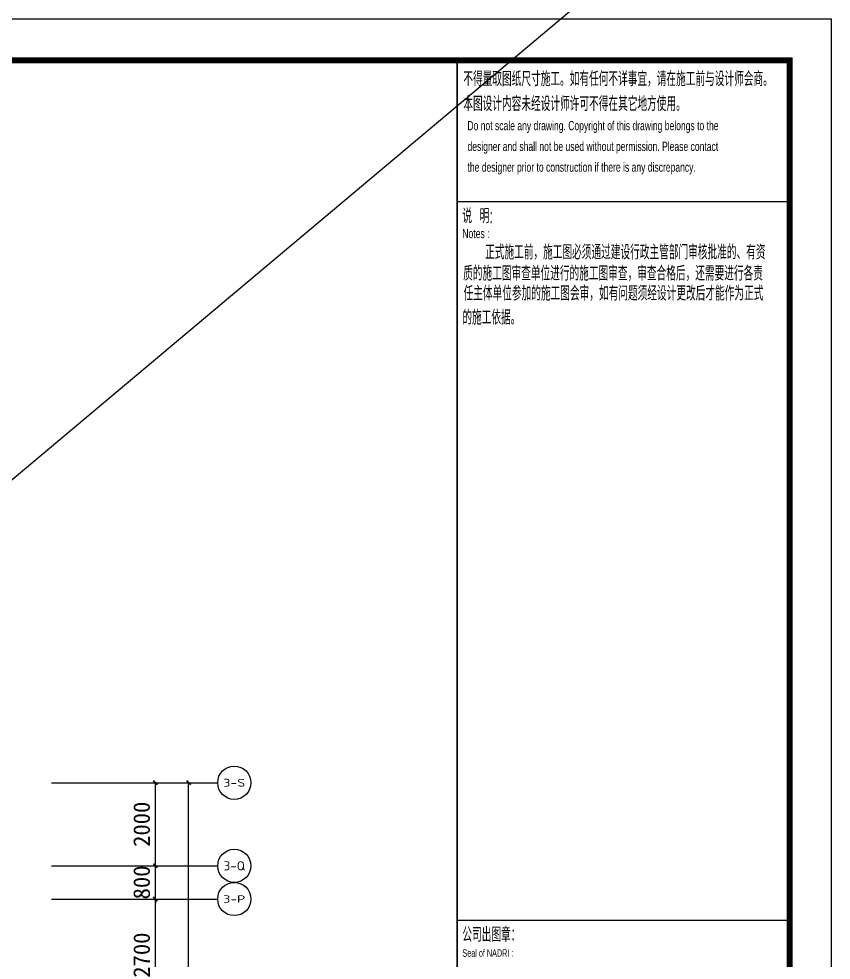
# Model space of a CAD drawing. Extents: x 2378699 to 2462834, y 1041771 to 1211756.
# Drawn here: x 2443265 to 2462816, y 1189078 to 1211738 of the extents above; entities that cross this region are included whole.
import ezdxf
from ezdxf.enums import TextEntityAlignment as Align

# ---------------------------------------------------------------- set-up
doc = ezdxf.new("R2010")
doc.units = 0
doc.header["$LTSCALE"] = 1000
doc.layers.get('0').update_dxf_attribs({"linetype": 'CONTINUOUS'})
doc.layers.get('Defpoints').update_dxf_attribs({"color": 6, "linetype": 'CONTINUOUS'})
for name, color, linetype in [('0p-洞填充', 1, 'CONTINUOUS'), ('AXIS', 3, 'CONTINUOUS'), ('AXIS_TEXT', 7, 'CONTINUOUS'), ('LABEL_FIXBOX_PM', 7, 'CONTINUOUS'), ('LABEL_FIXTXT_PM', 3, 'CONTINUOUS'), ('LABEL_TXT_PM', 1, 'CONTINUOUS')]:
    doc.layers.add(name, color=color, linetype=linetype)
doc.styles.add('_TCH_AXIS', font='tssdeng.shx', dxfattribs={"width": 0.7, "bigfont": 'tssdchn.shx'})
doc.styles.add('COMPLEX', font='COMPLEX')
doc.styles.add('LABEL_FIXTXT_PM', font='pm_njadri_r.shx', dxfattribs={"width": 0.7, "bigfont": 'pm_njadri_hztxt.shx'})
doc.styles.add('LABEL_TXT_PM', font='pm_njadri_romans1.shx', dxfattribs={"width": 0.7, "bigfont": 'pm_njadri_hztxt.shx'})
doc.styles.add('黑体', font='simhei.ttf')
doc.dimstyles.new('_TCH_ARCH&&100', dxfattribs={"dimtxt": 400, "dimasz": 100, "dimexe": 250, "dimexo": 300, "dimgap": 126.25, "dimtad": 1, "dimdec": 0, "dimdsep": 46, "dimtxsty": '黑体', "dimblk": 'ARCHTICK', "dimcen": 0.09, "dimclrt": 7, "dimazin": 2, "dimtfac": 1, "dimtdec": 0, "dimtix": 1, "dimtmove": 2, "dimatfit": 3, "dimldrblk": 'ARCHTICK', "dimfxl": 0, "dimtolj": 1, "dimtzin": 0, "dimarcsym": 0})

# ---------------------------------------------------------------- blocks, each defined once
blk = doc.blocks.new('PMSheet_A1_20150113_5-3892016032414355901')
at = {"layer": 'LABEL_FIXBOX_PM'}
blk.add_lwpolyline([(0, 594), (841, 594), (841, 0), (0, 0)], close=True, dxfattribs=at)
at = {"layer": 'LABEL_FIXBOX_PM', "const_width": 1.4}
blk.add_lwpolyline([(831, 584), (25, 584), (25, 10), (831, 10)], close=True, dxfattribs=at)
at = {"layer": 'LABEL_FIXBOX_PM', "const_width": 0.35}
for points in [[(751, 10), (751, 584)], [(751, 550), (831, 550)], [(751, 377), (831, 377)]]:
    blk.add_lwpolyline(points, dxfattribs=at)
at = {"layer": 'LABEL_FIXTXT_PM', "style": 'LABEL_FIXTXT_PM', "width": 0.7}
for s, height, p in [('不得量取图纸尺寸施工。如有任何不详事宜，请在施工前与设计师会商。', 3.5, (752.47, 577.79)), ('本图设计内容未经设计师许可不得在其它地方使用。', 3.5, (752.47, 571.79)), ('Do not scale any drawing. Copyright of this drawing belongs to the ', 2.2, (753.45, 567.19)), ('designer and shall not be used without permission. Please contact', 2.2, (753.48, 562.19)), ('the designer prior to construction if there is any discrepancy.', 2.2, (753.48, 557.19)), ('说  明:', 3.5, (752.24, 544.8)), ('Notes :', 2.2, (752.24, 541.21)), ('正式施工前，施工图必须通过建设行政主管部门审核批准的、有资', 3.5, (757.7, 536.07)), ('质的施工图审查单位进行的施工图审查，审查合格后，还需要进行各责', 3.5, (752.43, 530.97)), ('任主体单位参加的施工图会审，如有问题须经设计更改后才能作为正式', 3.5, (752.53, 526.17)), ('的施工依据。', 3.5, (752.23, 520.37)), ('公司出图章：', 3.5, (752.24, 371.8)), ('Seal of NADRI :', 1.8, (752.24, 368.21))]:
    blk.add_text(s, height=height, dxfattribs=at).set_placement(p)
at = {"layer": 'LABEL_TXT_PM', "style": 'LABEL_TXT_PM'}
for tag, height, width, p in [('修改图应说明理由', 4.5, 0.7, (788.35, 468.8)), ('出图章签名', 4.5, 0.7, (759.46, 338.09)), ('建设单位_U01', 4.5, 0.7, (800.9, 212.14)), ('建设单位', 4.5, 0.7, (800.9, 210.2)), ('建设单位_D01', 4.5, 0.7, (800.9, 207.4)), ('项目名称_U01', 4.5, 0.7, (800.9, 200.42)), ('项目名称', 4.5, 0.7, (800.9, 198.19)), ('项目名称_D01', 4.5, 0.7, (800.9, 195.3)), ('设计编号', 4.5, 0.6, (780.76, 187.9)), ('分项号', 4.5, 0.6, (820.26, 188)), ('项目经理', 4.5, 0.7, (780.26, 172)), ('项目经理签名', 4.5, 0.7, (810.18, 172.26)), ('审定', 4.5, 0.7, (780.26, 163.9)), ('审定签名', 4.5, 0.7, (810.18, 164.16)), ('审核', 4.5, 0.7, (780.26, 156)), ('审核签名', 4.5, 0.7, (810.18, 156.26)), ('项目负责', 4.5, 0.7, (780.26, 148)), ('项目负责签名', 4.5, 0.7, (810.18, 148.26)), ('专业负责签名', 4.5, 0.7, (810.18, 140.26)), ('专业负责', 4.5, 0.7, (780.26, 140)), ('校对', 4.5, 0.7, (780.26, 131.9)), ('校对签名', 4.5, 0.7, (810.18, 132.16)), ('设计签名', 4.5, 0.7, (810.18, 124.26)), ('设计', 4.5, 0.7, (780.26, 124)), ('绘制', 4.5, 0.7, (780.26, 115.9)), ('绘制签名', 4.5, 0.7, (810.18, 116.16)), ('方案_01', 4.5, 0.7, (780.26, 95.9)), ('方案_01签名', 4.5, 0.7, (810.18, 96.16)), ('方案_02签名', 4.5, 0.7, (810.18, 88.16)), ('方案_02', 4.5, 0.7, (780.26, 87.9)), ('方案_03', 4.5, 0.7, (780.29, 79.9)), ('方案_03签名', 4.5, 0.7, (810.2, 80.16)), ('方案_04签名', 4.5, 0.7, (810.18, 72.16)), ('方案_04', 4.5, 0.7, (780.26, 71.9)), ('图名_U02', 4.5, 0.7, (790.5, 60.2)), ('图名_U01', 4.5, 0.7, (790.5, 54.2)), ('图名', 4.5, 0.7, (790.5, 47.96)), ('图名_D01', 4.5, 0.7, (790.5, 42.4)), ('图名_D02', 4.5, 0.7, (790.5, 37)), ('图号', 3.5, 0.7, (760.97, 20.95)), ('图档号', 3.5, 0.7, (781.1, 20.95)), ('日期', 3.5, 0.7, (801.07, 20.95)), ('版本号', 3.5, 0.7, (820.27, 20.95))]:
    blk.add_attdef(tag, text='', height=height, dxfattribs=dict(at, width=width)).set_placement(p, align=Align.CENTER)
blk = doc.blocks.new('_ArchTick')
at = {"color": 0, "linetype": 'ByBlock', "const_width": 0.4}
blk.add_lwpolyline([(-0.5, -0.5), (0.5, 0.5)], dxfattribs=at)
blk = doc.blocks.new('*D68')
at = {"layer": 'AXIS', "color": 0, "lineweight": -2}
for p, q in [((2444351, 1190549), (2446801, 1190549)), ((2446551, 1187849), (2446551, 1190549)), ((2444351, 1187849), (2446801, 1187849))]:
    blk.add_line(p, q, dxfattribs=at)
at = {"layer": 'Defpoints', "color": 0}
for p in [(2444051, 1190549), (2446551, 1190549), (2444051, 1187849)]:
    blk.add_point(p, dxfattribs=at)
at = {"layer": 'AXIS', "color": 0, "lineweight": -2, "xscale": 100, "yscale": 100, "zscale": 100}
for p, rotation in [((2446551, 1190549), 90), ((2446551, 1187849), 270)]:
    blk.add_blockref('_ArchTick', p, dxfattribs=dict(at, rotation=rotation))
at = {"layer": 'AXIS', "color": 7, "insert": (2446223, 1189199), "char_height": 400, "attachment_point": 5, "rotation": 90, "style": '黑体'}
blk.add_mtext('\\A1;2700', dxfattribs=at)
blk = doc.blocks.new('*D69')
at = {"layer": 'AXIS', "color": 0, "lineweight": -2}
for p, q in [((2444351, 1191349), (2446801, 1191349)), ((2446551, 1191349), (2446551, 1191449)), ((2446551, 1190549), (2446551, 1191349)), ((2444351, 1190549), (2446801, 1190549)), ((2446551, 1190549), (2446551, 1190449))]:
    blk.add_line(p, q, dxfattribs=at)
at = {"layer": 'Defpoints', "color": 0}
for p in [(2444051, 1191349), (2446551, 1191349), (2444051, 1190549)]:
    blk.add_point(p, dxfattribs=at)
at = {"layer": 'AXIS', "color": 0, "lineweight": -2, "xscale": 100, "yscale": 100, "zscale": 100}
for p, rotation in [((2446551, 1191349), 270), ((2446551, 1190549), 90)]:
    blk.add_blockref('_ArchTick', p, dxfattribs=dict(at, rotation=rotation))
at = {"layer": 'AXIS', "color": 7, "insert": (2446223, 1190949), "char_height": 400, "attachment_point": 5, "rotation": 90, "style": '黑体'}
blk.add_mtext('\\A1;800', dxfattribs=at)
blk = doc.blocks.new('*D70')
at = {"layer": 'AXIS', "color": 0, "lineweight": -2}
for p, q in [((2444351, 1193349), (2446801, 1193349)), ((2446551, 1191349), (2446551, 1193349)), ((2444351, 1191349), (2446801, 1191349))]:
    blk.add_line(p, q, dxfattribs=at)
at = {"layer": 'Defpoints', "color": 0}
for p in [(2444051, 1193349), (2446551, 1193349), (2444051, 1191349)]:
    blk.add_point(p, dxfattribs=at)
at = {"layer": 'AXIS', "color": 0, "lineweight": -2, "xscale": 100, "yscale": 100, "zscale": 100}
for p, rotation in [((2446551, 1193349), 90), ((2446551, 1191349), 270)]:
    blk.add_blockref('_ArchTick', p, dxfattribs=dict(at, rotation=rotation))
at = {"layer": 'AXIS', "color": 7, "insert": (2446223, 1192349), "char_height": 400, "attachment_point": 5, "rotation": 90, "style": '黑体'}
blk.add_mtext('\\A1;2000', dxfattribs=at)
blk = doc.blocks.new('*D71')
at = {"layer": 'AXIS', "color": 0, "lineweight": -2}
for p, q in [((2444351, 1193349), (2447601, 1193349)), ((2447351, 1171649), (2447351, 1193349)), ((2444351, 1171649), (2447601, 1171649))]:
    blk.add_line(p, q, dxfattribs=at)
at = {"layer": 'Defpoints', "color": 0}
for p in [(2444051, 1193349), (2447351, 1193349), (2444051, 1171649)]:
    blk.add_point(p, dxfattribs=at)
at = {"layer": 'AXIS', "color": 0, "lineweight": -2, "xscale": 100, "yscale": 100, "zscale": 100}
for p, rotation in [((2447351, 1193349), 90), ((2447351, 1171649), 270)]:
    blk.add_blockref('_ArchTick', p, dxfattribs=dict(at, rotation=rotation))
at = {"layer": 'AXIS', "color": 7, "insert": (2447023, 1182499), "char_height": 400, "attachment_point": 5, "rotation": 90, "style": '黑体'}
blk.add_mtext('\\A1;21700', dxfattribs=at)
blk = doc.blocks.new('_AXISO')
blk.add_circle((0, 0), 0.5)
at = {"layer": 'AXIS_TEXT', "style": 'COMPLEX', "width": 1.041667}
blk.add_attdef('A', text='', height=0.56, dxfattribs=at).set_placement((-0.25, -0.28), (0.25, -0.28), align=Align.FIT)

msp = doc.modelspace()

# ---------------------------------------------------------------- linework, layer by layer
at = {"layer": '0p-洞填充'}
msp.add_xline((2353258.6, 1125146.8), (0.76557854, 0.64334244), dxfattribs=at)
at = {"layer": 'AXIS'}
for p, q in [((2444051, 1193349.2), (2448051, 1193349.2)), ((2444051, 1191349.2), (2448051, 1191349.2)), ((2444051, 1190549.2), (2448051, 1190549.2))]:
    msp.add_line(p, q, dxfattribs=at)

# ---------------------------------------------------------------- block references
at = {"xscale": 100, "yscale": 100, "zscale": 100}
msp.add_blockref('PMSheet_A1_20150113_5-3892016032414355901', (2378716.3, 1152338.1), dxfattribs=at)
at = {"layer": 'AXIS'}
ref = msp.add_blockref('_AXISO', (2448451, 1193349.2), dxfattribs=dict(at, xscale=800, yscale=800, zscale=800))
ref.add_attrib('A', '3-S', dxfattribs={"layer": 'AXIS_TEXT', "height": 187.78, "style": '_TCH_AXIS', "width": 1.21746}).set_placement((2448187.2, 1193255.3), (2448714.8, 1193255.3), align=Align.FIT)
ref = msp.add_blockref('_AXISO', (2448451, 1191349.2), dxfattribs=dict(at, xscale=800, yscale=800, zscale=800))
ref.add_attrib('A', '3-Q', dxfattribs={"layer": 'AXIS_TEXT', "height": 219.58, "style": '_TCH_AXIS', "width": 0.983871}).set_placement((2448193.4, 1191239.4), (2448708.6, 1191239.4), align=Align.FIT)
ref = msp.add_blockref('_AXISO', (2448451, 1190549.2), dxfattribs=dict(at, xscale=800, yscale=800, zscale=800))
ref.add_attrib('A', '3-P', dxfattribs={"layer": 'AXIS_TEXT', "height": 179.65, "style": '_TCH_AXIS', "width": 1.279365}).set_placement((2448185.8, 1190459.4), (2448716.2, 1190459.4), align=Align.FIT)

# ---------------------------------------------------------------- dimensions: what is measured, and where the dimension line sits
for p1, p2, distance, picture, middle in [((2444051, 1191349.2), (2444051, 1193349.2), -2500, '*D70', (2446222.5, 1192349.2)), ((2444051, 1171649.2), (2444051, 1193349.2), -3300, '*D71', (2447022.5, 1182499.2)), ((2444051, 1190549.2), (2444051, 1191349.2), -2500, '*D69', (2446222.5, 1190949.2)), ((2444051, 1187849.2), (2444051, 1190549.2), -2500, '*D68', (2446222.5, 1189199.2))]:
    dim = msp.add_aligned_dim(p1=p1, p2=p2, distance=distance, dimstyle='_TCH_ARCH&&100', dxfattribs=at)
    dim.commit()
    dim.dimension.update_dxf_attribs({"geometry": picture, "text_midpoint": middle})

doc.saveas('drawing.dxf')
